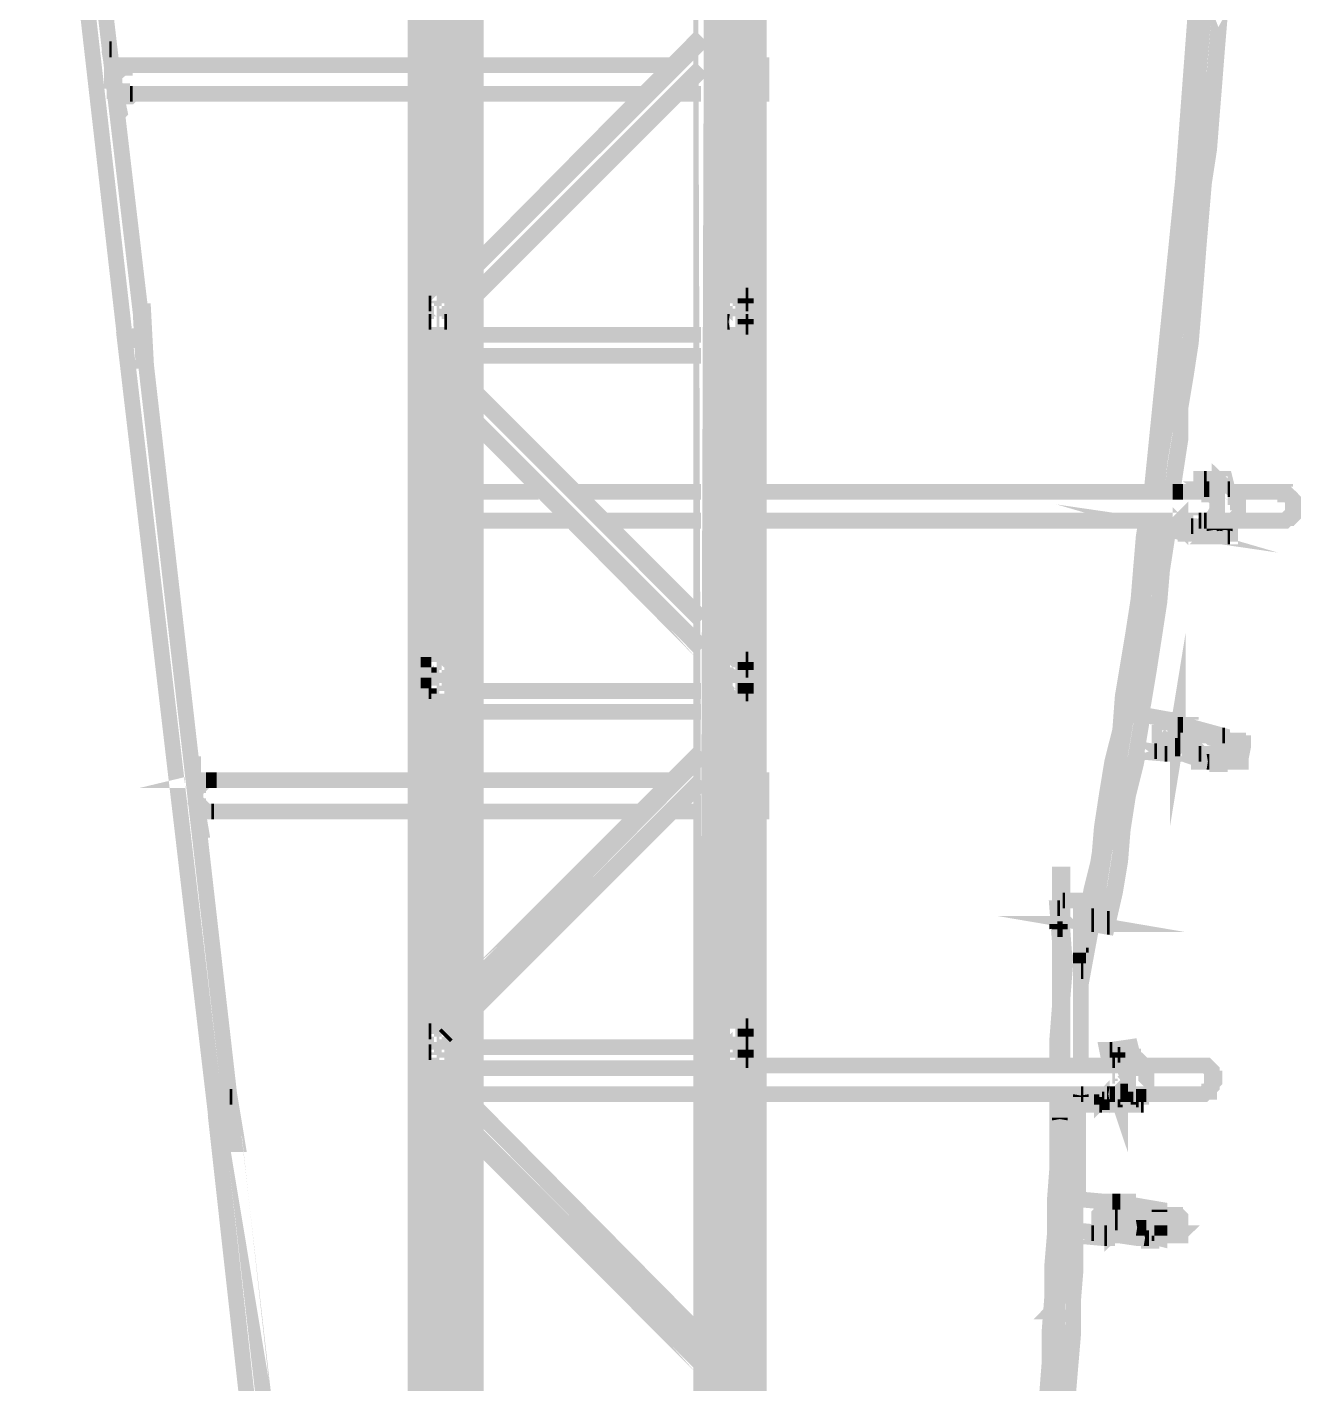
# Model space of a CAD drawing. Extents: x 0.1 to 11.6, y 0.3 to 16.2.
# Drawn here: x 3.884 to 4.695, y 10.607 to 11.471 of the extents above; entities that cross this region are included whole.
import ezdxf

# ---------------------------------------------------------------- set-up
doc = ezdxf.new("R2010")
doc.units = 0
doc.header["$MEASUREMENT"] = 0

msp = doc.modelspace()

# ---------------------------------------------------------------- linework, layer by layer
at = {"color": 0, "const_width": 0.01}
for points in [[(4.13167, 12.49), (4.13336, 12.49), (4.13336, 12.4883), (4.13336, 12.49), (4.13167, 12.49), (4.13167, 9.40831), (4.13336, 9.40831), (4.13336, 12.4883), (4.15332, 12.4717), (4.13336, 12.4883), (4.34668, 12.4883), (4.33003, 12.4717), (4.34668, 12.4883), (4.34831, 12.49), (4.34999, 12.49)], [(4.16, 12.465), (4.16, 12.4633), (4.16, 9.40831), (4.31999, 9.40831), (4.32167, 9.40831), (4.32335, 9.40831), (4.34668, 9.40831), (4.34831, 9.40831), (4.34999, 9.40831), (4.34999, 12.49), (4.34831, 12.49), (4.34668, 12.4883), (4.34668, 9.40831)], [(4.32335, 12.465), (4.32835, 12.47), (4.32335, 12.465), (4.31999, 12.465), (4.16, 12.465), (4.15831, 12.465), (4.15332, 12.47), (4.15831, 12.465), (4.15831, 9.40831), (4.13336, 9.40831)], [(4.31999, 9.40831), (4.31999, 12.4633), (4.16, 12.4633), (4.16, 9.41), (4.31999, 9.41), (4.31999, 12.4633), (4.31999, 12.465)], [(4.31999, 12.4633), (4.32167, 12.4633), (4.32167, 12.465), (4.32335, 12.465), (4.32335, 9.40831)], [(4.15001, 9.42333), (4.15001, 9.42503), (4.15001, 9.42665), (4.15001, 9.42833), (4.15001, 9.43001), (4.15001, 9.43164), (4.15001, 9.43332), (4.15001, 9.435), (4.15001, 12.445), (4.15001, 12.4467), (4.15001, 12.4483), (4.15001, 12.45), (4.15001, 12.4517), (4.15001, 12.4533), (4.15001, 12.455), (4.15001, 12.4567)], [(4.16, 12.4633), (4.16, 9.41)], [(4.16168, 12.4633), (4.16168, 9.41)], [(4.16835, 12.4633), (4.16835, 9.41)], [(4.16997, 12.4633), (4.16997, 9.41)], [(4.31999, 9.41), (4.31999, 12.4633)], [(4.31999, 9.41), (4.31999, 12.4633)], [(4.34169, 9.42333), (4.34169, 9.42503), (4.34169, 9.42665), (4.34169, 9.42833), (4.34169, 9.43001), (4.34169, 9.43164), (4.34169, 9.43332), (4.34169, 9.435), (4.34169, 12.445), (4.34169, 12.4467), (4.34169, 12.4483), (4.34169, 12.45), (4.34169, 12.4517), (4.34169, 12.4533), (4.34169, 12.455), (4.34169, 12.4567)], [(4.14165, 12.445), (4.14165, 9.435)], [(4.33165, 12.445), (4.33165, 9.435)], [(4.63667, 11.5733), (4.62831, 11.44), (4.61501, 11.3083), (4.59999, 11.175), (4.62001, 11.3733), (4.63499, 11.5733)], [(4.63336, 11.4817), (4.63167, 11.4616), (4.62999, 11.4417), (4.62999, 11.42), (4.62831, 11.3983), (4.625, 11.3783), (4.62332, 11.3567), (4.62169, 11.3366), (4.61833, 11.3167), (4.61833, 11.295), (4.61501, 11.275), (4.61333, 11.255), (4.61003, 11.2333), (4.60835, 11.2133), (4.60499, 11.1934), (4.60335, 11.175), (4.60499, 11.1934), (4.60667, 11.2133), (4.60835, 11.2333), (4.61165, 11.255), (4.61501, 11.275), (4.61664, 11.295), (4.61833, 11.3167), (4.62001, 11.3366), (4.62169, 11.3567), (4.62332, 11.3783), (4.62668, 11.3983), (4.62831, 11.42), (4.62999, 11.4417), (4.62999, 11.4616), (4.63167, 11.4817)], [(4.63167, 11.4817), (4.62999, 11.4616), (4.62999, 11.4417), (4.62831, 11.42), (4.62668, 11.3983), (4.62332, 11.3783), (4.62169, 11.3567), (4.62001, 11.3366), (4.61833, 11.3167), (4.61664, 11.295), (4.61501, 11.275), (4.61165, 11.255), (4.60835, 11.2333), (4.60667, 11.2133), (4.60499, 11.1934), (4.60335, 11.175)], [(4.64333, 11.4817), (4.64165, 11.46), (4.63997, 11.44), (4.63835, 11.42), (4.63667, 11.3983), (4.63336, 11.3783), (4.63167, 11.3567), (4.62999, 11.3366), (4.62831, 11.3167), (4.62668, 11.295), (4.625, 11.2733), (4.62169, 11.2533), (4.61833, 11.2333), (4.61833, 11.2116), (4.61501, 11.1917), (4.61333, 11.175), (4.61501, 11.1917), (4.61833, 11.2116), (4.61833, 11.2333), (4.62169, 11.2533), (4.625, 11.2733), (4.62668, 11.295), (4.62831, 11.315), (4.62999, 11.3366), (4.63167, 11.3567), (4.63336, 11.3783), (4.63667, 11.3983), (4.63835, 11.42), (4.63997, 11.44), (4.64165, 11.46), (4.64333, 11.4817)], [(4.64333, 11.4767), (4.64165, 11.4567), (4.63997, 11.435), (4.63835, 11.415), (4.63667, 11.3933), (4.63336, 11.3717), (4.63167, 11.3517), (4.62999, 11.3317), (4.62831, 11.31), (4.62668, 11.29), (4.625, 11.27), (4.62169, 11.2483), (4.61833, 11.2283), (4.61833, 11.2083), (4.61501, 11.1867), (4.61333, 11.175), (4.61501, 11.1867), (4.61833, 11.2083), (4.61833, 11.2283), (4.62169, 11.2483), (4.625, 11.27), (4.62668, 11.29), (4.62831, 11.31), (4.62999, 11.3317), (4.63167, 11.3517), (4.63336, 11.3717), (4.63667, 11.3933), (4.63835, 11.415), (4.63997, 11.435), (4.64165, 11.4567), (4.64333, 11.4767)], [(4.31332, 11.4633), (4.16997, 11.32)], [(3.93668, 11.4567), (3.93832, 11.4467), (3.93832, 11.445), (3.94, 11.445), (3.94667, 11.4467), (3.94835, 11.4467), (3.94997, 11.4467), (3.95167, 11.4467), (3.95335, 11.4467)], [(3.93668, 11.4567), (3.93832, 11.4567)], [(4.31332, 11.4616), (4.16997, 11.3184)], [(3.94835, 11.4467), (3.94667, 11.4467), (3.94667, 11.445), (3.94499, 11.445), (3.94336, 11.4434), (3.94168, 11.4434), (3.94, 11.4417), (3.94, 11.44), (3.94, 11.4383), (3.93832, 11.4383), (3.93832, 11.4367), (3.94, 11.4367), (3.94, 11.435), (3.94, 11.4333), (3.94, 11.4316), (3.94168, 11.4316), (3.94336, 11.43), (3.94499, 11.43), (3.94499, 11.4283), (3.94667, 11.4283), (3.94835, 11.4283), (4.13167, 11.4283)], [(3.94997, 11.4467), (3.94835, 11.4467), (3.94667, 11.4467), (3.94, 11.4467), (3.93832, 11.4467)], [(4.13167, 11.4467), (3.94835, 11.4467), (3.94667, 11.4467), (3.94667, 11.445), (3.94499, 11.445), (3.94336, 11.4434), (3.94168, 11.4434), (3.94, 11.4417), (3.94, 11.44), (3.94, 11.4383), (3.94, 11.4367), (3.94, 11.435), (3.94, 11.4333), (3.94, 11.4316), (3.94168, 11.4316), (3.94336, 11.43), (3.94499, 11.43), (3.94499, 11.4283), (3.94667, 11.4283), (3.94835, 11.4283)], [(4.29497, 11.4467), (4.16997, 11.4467)], [(4.31332, 11.445), (4.16997, 11.3017)], [(4.34999, 11.4283), (4.35167, 11.4283), (4.35167, 11.43), (4.35167, 11.4316), (4.35167, 11.4333), (4.35167, 11.435), (4.35167, 11.4367), (4.35167, 11.4383), (4.35167, 11.44), (4.35167, 11.4417), (4.35167, 11.4434), (4.35167, 11.445), (4.35167, 11.4467), (4.34999, 11.4467)], [(4.31332, 11.4434), (4.16997, 11.3)], [(3.94997, 11.4283), (3.94336, 11.4267), (3.94168, 11.4267), (3.94, 11.4267), (3.94, 11.425)], [(3.94168, 11.415), (3.94336, 11.4167), (3.94168, 11.425), (3.94168, 11.4267), (3.94336, 11.4267), (3.94997, 11.4267), (3.95167, 11.4283), (3.95335, 11.4283)], [(3.94997, 11.4283), (3.95167, 11.4283)], [(4.16997, 11.4283), (4.27501, 11.4283)], [(4.29497, 11.4283), (4.31332, 11.4283)], [(4.14165, 11.28), (4.13997, 11.28), (4.13835, 11.28), (4.13835, 11.2817), (4.13835, 11.2833), (4.13835, 11.2983), (4.13835, 11.3), (4.13997, 11.3), (4.14165, 11.3)], [(4.14165, 11.2967), (4.13997, 11.2983), (4.13997, 11.2967)], [(4.14165, 11.2983), (4.13997, 11.2983), (4.13997, 11.295), (4.14165, 11.295)], [(4.15001, 11.28), (4.15169, 11.28), (4.15332, 11.28), (4.15332, 11.2817), (4.15332, 11.2833), (4.15332, 11.2983), (4.15332, 11.3), (4.15169, 11.3), (4.15001, 11.3)], [(4.15001, 11.2983), (4.15169, 11.2983), (4.15169, 11.295), (4.15001, 11.295)], [(4.33165, 11.28), (4.33003, 11.28), (4.32835, 11.2817), (4.32835, 11.2833), (4.32835, 11.2983), (4.32835, 11.3), (4.33003, 11.3), (4.33165, 11.3)], [(4.33165, 11.2983), (4.33003, 11.2983), (4.33003, 11.295), (4.33165, 11.295)], [(4.34169, 11.3), (4.34332, 11.3)], [(4.34169, 11.28), (4.34332, 11.28), (4.34332, 11.2817), (4.345, 11.2817), (4.345, 11.2833), (4.345, 11.2983), (4.34332, 11.2983), (4.34332, 11.3), (4.34169, 11.3)], [(4.34169, 11.2983), (4.34169, 11.295)], [(4.34169, 11.2983), (4.34332, 11.2983)], [(4.13997, 11.295), (4.14165, 11.295)], [(4.15001, 11.295), (4.15169, 11.295), (4.15169, 11.2967), (4.15001, 11.2967)], [(4.33165, 11.2967), (4.33003, 11.2967), (4.33003, 11.295), (4.33165, 11.295)], [(4.34169, 11.295), (4.34332, 11.295)], [(4.34169, 11.295), (4.34332, 11.295)], [(4.14165, 11.285), (4.13997, 11.285), (4.13997, 11.2833), (4.13997, 11.2817), (4.14165, 11.2817)], [(4.13997, 11.2833), (4.14165, 11.2833)], [(4.13997, 11.2833), (4.14165, 11.2833)], [(4.15001, 11.2817), (4.15169, 11.2817), (4.15169, 11.2833), (4.15169, 11.285), (4.15001, 11.285)], [(4.33165, 11.285), (4.33003, 11.285), (4.33003, 11.2833), (4.33003, 11.2817), (4.33165, 11.2817)], [(4.34169, 11.2817), (4.34169, 11.2833), (4.34169, 11.285)], [(4.34169, 11.2833), (4.34332, 11.2833)], [(4.34169, 11.2833), (4.34332, 11.2833)], [(4.34169, 11.2833), (4.34332, 11.2833)], [(4.31332, 11.275), (4.16997, 11.275)], [(4.34169, 11.28), (4.34332, 11.28)], [(4.31332, 11.2617), (4.16997, 11.2617)], [(4.16997, 11.2383), (4.31332, 11.095)], [(4.16997, 11.2367), (4.31332, 11.0933)], [(4.16997, 11.22), (4.31332, 11.075)], [(4.16997, 11.22), (4.31332, 11.0767)], [(4.63499, 11.1833), (4.64665, 11.1833), (4.64833, 11.1767), (4.63499, 11.1767), (4.64165, 11.1717), (4.64165, 11.1634), (4.63835, 11.1567)], [(4.63336, 11.175), (4.63336, 11.1767), (4.63336, 11.1833), (4.63167, 11.1833), (4.63167, 11.1767), (4.63167, 11.175), (4.62999, 11.175)], [(4.63336, 11.1833), (4.63499, 11.1833)], [(4.63499, 11.175), (4.63336, 11.1767), (4.63336, 11.1833), (4.63499, 11.1833), (4.63499, 11.1767), (4.64833, 11.1767), (4.65001, 11.175), (4.65169, 11.175), (4.65332, 11.1733), (4.65332, 11.1717), (4.655, 11.1717), (4.655, 11.17), (4.655, 11.1683), (4.655, 11.1667), (4.655, 11.165), (4.655, 11.1634), (4.655, 11.1617), (4.655, 11.16), (4.655, 11.1583), (4.65332, 11.1583), (4.65169, 11.1567), (4.65001, 11.1567)], [(4.21001, 11.175), (4.16997, 11.175)], [(4.31332, 11.175), (4.23167, 11.175)], [(4.34999, 11.1567), (4.63667, 11.1567), (4.63835, 11.1583), (4.63997, 11.1583), (4.64165, 11.16), (4.64165, 11.1617), (4.64165, 11.1634), (4.64165, 11.165), (4.64165, 11.1667), (4.64165, 11.1683), (4.64165, 11.17), (4.63997, 11.1717), (4.63835, 11.1733), (4.63667, 11.1733), (4.63667, 11.175), (4.63499, 11.175), (4.34999, 11.175)], [(4.62001, 11.175), (4.61333, 11.175)], [(4.63336, 11.1767), (4.63499, 11.1767)], [(4.63499, 11.1767), (4.63667, 11.1767)], [(4.64833, 11.1767), (4.65001, 11.1767)], [(4.65169, 11.1567), (4.68332, 11.1567), (4.685, 11.1567), (4.68668, 11.1583), (4.68832, 11.1583), (4.69, 11.16), (4.69, 11.1617), (4.69, 11.1634), (4.69, 11.165), (4.69, 11.1667), (4.69, 11.1683), (4.69, 11.17), (4.68832, 11.1717), (4.68668, 11.1733), (4.685, 11.1733), (4.685, 11.175), (4.68332, 11.175), (4.65169, 11.175)], [(4.62169, 11.1483), (4.61003, 11.1517), (4.62169, 11.15), (4.62332, 11.1483), (4.625, 11.1483), (4.62668, 11.15), (4.62831, 11.15), (4.62999, 11.15), (4.62999, 11.1517), (4.63167, 11.1533), (4.63336, 11.1533), (4.63336, 11.155), (4.63336, 11.1533), (4.63167, 11.1533), (4.63167, 11.1517), (4.62999, 11.1517), (4.62999, 11.15), (4.62831, 11.15), (4.62668, 11.15), (4.625, 11.1483), (4.62332, 11.1483), (4.62169, 11.1483), (4.62169, 11.15)], [(4.61833, 11.1567), (4.61833, 11.155), (4.61833, 11.1567), (4.61664, 11.155)], [(4.16997, 11.1567), (4.22999, 11.1567)], [(4.25, 11.1567), (4.31332, 11.1567)], [(4.59668, 11.1567), (4.595, 11.1467), (4.59332, 11.1267), (4.59169, 11.1067), (4.58832, 11.085), (4.58501, 11.065), (4.58165, 11.045), (4.58003, 11.0233), (4.57497, 11.0033), (4.57167, 10.9833), (4.56836, 10.9616), (4.56668, 10.9417), (4.56168, 10.9217), (4.55832, 10.9017), (4.56, 10.9), (4.55832, 10.9), (4.55832, 10.9017)], [(4.59831, 11.1567), (4.59668, 11.1467), (4.59332, 11.1267), (4.59169, 11.1067), (4.58832, 11.085), (4.58501, 11.065), (4.58165, 11.045), (4.58003, 11.0233), (4.57667, 11.0033), (4.57335, 10.985), (4.56999, 10.9633), (4.56668, 10.9434), (4.56332, 10.9217), (4.56, 10.9017), (4.55501, 10.8817), (4.55832, 10.8817)], [(4.56168, 10.9017), (4.55832, 10.8817), (4.55832, 10.88), (4.56168, 10.8983), (4.56168, 10.9), (4.56168, 10.905), (4.56668, 10.925), (4.56836, 10.9467), (4.57167, 10.9667), (4.57497, 10.9867), (4.58003, 11.0084), (4.58165, 11.0283), (4.58501, 11.0483), (4.58832, 11.07), (4.59169, 11.09), (4.59332, 11.11), (4.59668, 11.1317), (4.59999, 11.1517), (4.59999, 11.1567), (4.59999, 11.1517), (4.59668, 11.1317), (4.59332, 11.11), (4.59169, 11.09), (4.58832, 11.07), (4.58501, 11.0483), (4.58165, 11.0283), (4.58003, 11.0084), (4.57497, 10.9867), (4.57167, 10.9667), (4.56836, 10.9467), (4.56668, 10.925), (4.56168, 10.905), (4.56332, 10.905), (4.56668, 10.925), (4.56999, 10.9467), (4.57335, 10.9667), (4.57667, 10.9867), (4.58003, 11.0084), (4.58333, 11.0283), (4.58664, 11.0483), (4.59, 11.07), (4.59332, 11.09), (4.595, 11.11), (4.59831, 11.1317), (4.59999, 11.1517), (4.60167, 11.1567)], [(4.62668, 11.1533), (4.625, 11.1533), (4.62332, 11.1533), (4.625, 11.1533), (4.62332, 11.1533), (4.62332, 11.1517), (4.625, 11.1517)], [(4.625, 11.1533), (4.62668, 11.1533)], [(4.625, 11.1533), (4.62668, 11.1533)], [(4.63499, 11.1467), (4.64833, 11.1467), (4.63667, 11.1467), (4.63835, 11.1483), (4.63667, 11.155), (4.65001, 11.155), (4.65001, 11.1567), (4.63835, 11.1567), (4.63667, 11.155), (4.63499, 11.155)], [(4.65001, 11.1483), (4.65001, 11.1467), (4.63667, 11.1467), (4.63499, 11.155), (4.63499, 11.1567), (4.63336, 11.1567), (4.63667, 11.1567), (4.63667, 11.155), (4.63667, 11.1467), (4.63499, 11.1467), (4.63499, 11.1533), (4.63499, 11.155), (4.63336, 11.155), (4.63167, 11.155), (4.63167, 11.1567), (4.62999, 11.1567)], [(4.62999, 11.1567), (4.62999, 11.155), (4.63167, 11.155), (4.63167, 11.1567)], [(4.62999, 11.1567), (4.63167, 11.1567)], [(4.62999, 11.1567), (4.63167, 11.1567)], [(4.63336, 11.1567), (4.63499, 11.1567)], [(4.63835, 11.1483), (4.65001, 11.1483), (4.65001, 11.155)], [(4.64833, 11.1467), (4.65001, 11.1467)], [(4.64833, 11.1467), (4.65001, 11.1467)], [(4.59332, 11.0333), (4.61165, 11.03), (4.61333, 11.03), (4.61501, 11.03), (4.61501, 11.0283), (4.61664, 11.0283), (4.61664, 11.0267), (4.61664, 11.025), (4.61664, 11.0233), (4.61501, 11.0133), (4.61664, 11.0233), (4.61664, 11.0217), (4.61501, 11.0117), (4.61664, 11.0217)], [(4.14165, 11.0684), (4.13997, 11.0684), (4.13835, 11.0667), (4.13835, 11.065), (4.13835, 11.0483), (4.13835, 11.0467), (4.13997, 11.0467), (4.14165, 11.0467)], [(4.14165, 11.0667), (4.13997, 11.0667), (4.13997, 11.065), (4.13997, 11.0617), (4.14165, 11.0617), (4.13997, 11.0617)], [(4.14165, 11.065), (4.13997, 11.065), (4.13997, 11.0633)], [(4.15001, 11.0467), (4.15169, 11.0467), (4.15332, 11.0467), (4.15332, 11.0483), (4.15332, 11.065), (4.15332, 11.0667), (4.15169, 11.0684), (4.15001, 11.0684)], [(4.15001, 11.0667), (4.15169, 11.0667), (4.15169, 11.065), (4.15169, 11.0617), (4.15001, 11.0617), (4.15169, 11.0617), (4.15169, 11.0633), (4.15169, 11.065), (4.15001, 11.065)], [(4.33165, 11.0684), (4.33003, 11.0684), (4.33003, 11.0667), (4.32835, 11.0667), (4.32835, 11.065), (4.32835, 11.0483), (4.32835, 11.0467), (4.33003, 11.0467), (4.33165, 11.0467)], [(4.33165, 11.0667), (4.33003, 11.0667), (4.33003, 11.065), (4.33003, 11.0617), (4.33165, 11.0617), (4.33003, 11.0617), (4.33003, 11.0633), (4.33165, 11.065)], [(4.34169, 11.0467), (4.34332, 11.0467), (4.345, 11.0483), (4.345, 11.065), (4.34332, 11.0667), (4.34332, 11.0684), (4.34169, 11.0684)], [(4.34169, 11.0684), (4.34332, 11.0684)], [(4.34169, 11.0667), (4.34169, 11.065), (4.34169, 11.0617)], [(4.34169, 11.0617), (4.34332, 11.0617)], [(4.34169, 11.0617), (4.34332, 11.0617)], [(4.34169, 11.0617), (4.34332, 11.0617)], [(4.14165, 11.0533), (4.13997, 11.0533), (4.13997, 11.0517), (4.13997, 11.0483), (4.13997, 11.0467), (4.14165, 11.0467)], [(4.14165, 11.0517), (4.13997, 11.0517), (4.13997, 11.05)], [(4.13997, 11.0483), (4.14165, 11.0483)], [(4.15001, 11.0467), (4.15169, 11.0467), (4.15169, 11.0483), (4.15169, 11.0517), (4.15169, 11.0533), (4.15001, 11.0533)], [(4.15001, 11.0483), (4.15169, 11.0483), (4.15169, 11.05), (4.15169, 11.0517), (4.15001, 11.0517)], [(4.31332, 11.0483), (4.16997, 11.0483)], [(4.33165, 11.0533), (4.33003, 11.0517), (4.33003, 11.0483), (4.33165, 11.0467)], [(4.33165, 11.0517), (4.33003, 11.05), (4.33003, 11.0483), (4.33165, 11.0483)], [(4.34169, 11.0467), (4.34169, 11.0483), (4.34169, 11.0517), (4.34169, 11.0533)], [(4.34169, 11.05), (4.34169, 11.0517)], [(4.34169, 11.0483), (4.34332, 11.0483)], [(4.34169, 11.0483), (4.34332, 11.0483)], [(4.34169, 11.0467), (4.34332, 11.0467)], [(4.31332, 11.035), (4.16997, 11.035)], [(4.60499, 11.0217), (4.60499, 11.02), (4.60667, 11.0183), (4.60835, 11.0183), (4.61003, 11.0183), (4.61165, 11.02), (4.61165, 11.0217)], [(4.62001, 11.0267), (4.61664, 11.0267)], [(4.61664, 11.025), (4.61833, 11.025)], [(4.64501, 11.02), (4.64333, 11.0183), (4.62668, 11.0233), (4.625, 11.0233), (4.62332, 11.0233), (4.62169, 11.0233), (4.62001, 11.025), (4.61664, 11.025), (4.61664, 11.0233), (4.61833, 11.0217), (4.62001, 11.0217), (4.62169, 11.0217), (4.62999, 11.02)], [(4.61664, 11.0233), (4.61833, 11.0233)], [(4.61664, 11.0217), (4.61833, 11.0217)], [(4.64501, 11.005), (4.64665, 11.005), (4.64665, 11.0033), (4.64833, 11.0033), (4.65001, 11.0033), (4.65169, 11.0033), (4.65332, 11.0033), (4.655, 11.0033), (4.65668, 11.0033), (4.65668, 11.005), (4.65831, 11.0133), (4.65831, 11.015), (4.65668, 11.015), (4.655, 11.015), (4.655, 11.0167), (4.65332, 11.0167), (4.65169, 11.0167), (4.65001, 11.0167), (4.64833, 11.0167), (4.64665, 11.0183), (4.64501, 11.0183), (4.64333, 11.0183), (4.64165, 11.0183), (4.63997, 11.02), (4.63835, 11.02), (4.63667, 11.02), (4.63499, 11.02), (4.63336, 11.02), (4.63167, 11.02), (4.62999, 11.02), (4.62831, 11.0217), (4.62668, 11.0217), (4.625, 11.0217), (4.62332, 11.0217), (4.62169, 11.0217), (4.62001, 11.0217), (4.61833, 11.0217), (4.61833, 11.02), (4.61664, 11.0117)], [(4.61664, 11.0217), (4.61833, 11.0217)], [(4.61664, 11.0217), (4.61833, 11.0217)], [(4.65831, 11.0133), (4.63835, 11.0183), (4.63667, 11.02), (4.63499, 11.02), (4.63336, 11.02), (4.63167, 11.02), (4.62999, 11.02), (4.62831, 11.02), (4.62668, 11.02), (4.625, 11.02), (4.625, 11.0217), (4.62332, 11.0217), (4.62169, 11.0217), (4.62001, 11.0217), (4.61833, 11.0217), (4.61833, 11.02)], [(4.62001, 11.025), (4.62001, 11.0267), (4.62169, 11.0267), (4.62332, 11.0267), (4.625, 11.0267), (4.625, 11.025), (4.62668, 11.025)], [(4.64501, 11.0183), (4.64501, 11.02), (4.62668, 11.025), (4.62668, 11.0233)], [(4.61501, 11.0133), (4.61664, 11.0133)], [(4.64501, 11.02), (4.64665, 11.02)], [(4.31332, 11.0084), (4.16997, 10.865)], [(4.31332, 11.0067), (4.16997, 10.8617)], [(4.56168, 10.9), (4.57167, 10.8983), (4.57667, 10.92), (4.58003, 10.94), (4.58165, 10.96), (4.58501, 10.9817), (4.59, 11.0017), (4.59169, 11.01), (4.59, 11.0017), (4.58501, 10.9817), (4.58165, 10.96), (4.58003, 10.94), (4.57667, 10.92), (4.57167, 10.8983), (4.56168, 10.9), (4.56332, 10.9), (4.56332, 10.905)], [(4.60167, 11.01), (4.61664, 11.0084), (4.61833, 11.0084), (4.62001, 11.0084), (4.62999, 11.005), (4.62999, 11.0033), (4.63167, 11.0033), (4.63336, 11.0033), (4.63499, 11.0033), (4.63667, 11.0033), (4.63835, 11.0033), (4.63997, 11.0033), (4.64165, 11.0033), (4.64165, 11.0017), (4.64333, 11.0017), (4.64333, 11.0033), (4.64333, 11.005), (4.64333, 11.0084)], [(4.60167, 11.01), (4.60335, 11.01)], [(4.60835, 11.0084), (4.61003, 11.0084)], [(4.60835, 11.0084), (4.61003, 11.0084)], [(4.62332, 11.01), (4.64333, 11.005), (4.64333, 11.0033), (4.62332, 11.0084), (4.62169, 11.0084), (4.62001, 11.0084), (4.61833, 11.0084), (4.61833, 11.01), (4.61333, 11.01)], [(4.61833, 11.0117), (4.61501, 11.0117)], [(4.61833, 11.01), (4.61833, 11.0117), (4.62001, 11.0117), (4.62169, 11.0117), (4.62169, 11.01), (4.62332, 11.01), (4.62332, 11.0084)], [(4.625, 11.01), (4.62668, 11.01), (4.62831, 11.01), (4.62999, 11.01), (4.63167, 11.0084), (4.63336, 11.0084), (4.63499, 11.0084), (4.63667, 11.0084), (4.63835, 11.0084), (4.63997, 11.0084), (4.64165, 11.0084), (4.64333, 11.0084), (4.64501, 11.0084), (4.64665, 11.0084), (4.64833, 11.0084), (4.64833, 11.0067), (4.65001, 11.0067), (4.65169, 11.0067), (4.65332, 11.0067), (4.655, 11.0067), (4.655, 11.005), (4.65668, 11.005)], [(4.62831, 11.01), (4.62831, 11.0084), (4.62999, 11.0084), (4.63167, 11.0084), (4.63336, 11.0084), (4.63499, 11.0084), (4.63667, 11.0084), (4.63835, 11.0084), (4.63997, 11.0084), (4.64165, 11.0084), (4.64333, 11.0084), (4.64501, 11.0084), (4.64665, 11.0067), (4.64833, 11.0067), (4.65001, 11.0067), (4.65169, 11.0067), (4.65169, 11.005), (4.65332, 11.005), (4.655, 11.005), (4.655, 11.0033), (4.65332, 11.0033), (4.65169, 11.0033), (4.65001, 11.0033), (4.64833, 11.0033), (4.64833, 11.005), (4.64665, 11.005), (4.64501, 11.005), (4.64333, 11.005), (4.64165, 11.0067), (4.63997, 11.0067)], [(4.655, 11.0033), (4.65668, 11.0033), (4.65668, 11.005), (4.655, 11.005), (4.65332, 11.0067), (4.65169, 11.0067), (4.65001, 11.0067), (4.64833, 11.0067), (4.64665, 11.0067), (4.64501, 11.0084), (4.64333, 11.0084), (4.64165, 11.0084), (4.63997, 11.0084), (4.63835, 11.0084), (4.63667, 11.0084), (4.63499, 11.0084), (4.63336, 11.0084), (4.63167, 11.0084), (4.62999, 11.0084), (4.62831, 11.0084), (4.62999, 11.0084), (4.63167, 11.0084), (4.63336, 11.0084), (4.63499, 11.0084), (4.63667, 11.0084), (4.63835, 11.0084), (4.63997, 11.0084), (4.64165, 11.0084), (4.64333, 11.0084), (4.64501, 11.0084), (4.64665, 11.0067), (4.64833, 11.0067), (4.65001, 11.0067), (4.65169, 11.0067), (4.65169, 11.005), (4.65332, 11.005), (4.655, 11.005), (4.655, 11.0033), (4.65332, 11.0033), (4.65169, 11.0033), (4.65001, 11.0033), (4.64833, 11.0033), (4.64833, 11.005), (4.64665, 11.005), (4.64501, 11.005), (4.64333, 11.005), (4.64501, 11.005), (4.64665, 11.005), (4.64833, 11.005), (4.65001, 11.005), (4.65169, 11.005), (4.65332, 11.005), (4.65169, 11.005), (4.65169, 11.0067), (4.65001, 11.0067), (4.64833, 11.0067), (4.64665, 11.0067), (4.64501, 11.0067), (4.64333, 11.0084), (4.64165, 11.0084), (4.63997, 11.0084), (4.63835, 11.0084), (4.63667, 11.0084), (4.63499, 11.0084), (4.63336, 11.0084), (4.63167, 11.0084), (4.62999, 11.0084)], [(4.62999, 11.0084), (4.63167, 11.0084)], [(3.99001, 10.9916), (3.99164, 10.99), (3.99832, 10.9916), (3.99164, 10.9916), (3.99001, 10.9916), (3.99001, 10.9933), (3.99001, 11.0017), (3.98833, 11.0017)], [(4.13167, 10.9916), (4, 10.9916), (3.99832, 10.9916), (3.99669, 10.99), (3.99501, 10.9883), (3.99333, 10.9883), (3.99333, 10.9867), (3.99164, 10.985), (3.99164, 10.9833), (3.99164, 10.9817), (3.99164, 10.9833), (3.99164, 10.985), (3.99333, 10.9867), (3.99333, 10.9883), (3.99501, 10.9883), (3.99669, 10.99), (3.99832, 10.9916), (4, 10.9916)], [(4.00499, 10.9916), (4.00331, 10.9916), (4.00168, 10.9916), (4, 10.9916), (3.99832, 10.9916), (4, 10.9916), (4.00168, 10.9916)], [(4.29497, 10.9916), (4.16997, 10.9916)], [(4.31332, 10.9916), (4.16997, 10.8483)], [(4.31332, 10.99), (4.16997, 10.8467)], [(4.34999, 10.9717), (4.35167, 10.9717), (4.35167, 10.9733), (4.35167, 10.975), (4.35167, 10.9767), (4.35167, 10.9783), (4.35167, 10.98), (4.35167, 10.9817), (4.35167, 10.9833), (4.35167, 10.985), (4.35167, 10.9867), (4.35167, 10.9883), (4.35167, 10.99), (4.35167, 10.9916), (4.34999, 10.9916)], [(4, 10.9717), (3.99832, 10.9717), (3.99669, 10.9717), (3.99669, 10.9733), (3.99501, 10.975), (3.99333, 10.975), (3.99333, 10.9767), (3.99164, 10.9783), (3.99164, 10.98), (3.99164, 10.9817), (3.99164, 10.98), (3.99164, 10.9783), (3.99333, 10.9767), (3.99333, 10.975), (3.99501, 10.975), (3.99669, 10.9733), (3.99669, 10.9717), (3.99832, 10.9717), (4, 10.9717), (4.13167, 10.9717)], [(3.99333, 10.96), (3.99501, 10.96), (3.99333, 10.97), (3.99333, 10.9717), (3.99501, 10.9717), (4.00168, 10.9717), (4.00331, 10.9717), (4.00499, 10.9717)], [(4.00168, 10.9717), (3.99501, 10.9717), (3.99333, 10.9717), (3.99333, 10.97)], [(4.00168, 10.9717), (4.00331, 10.9717)], [(4.16997, 10.9717), (4.27501, 10.9717)], [(4.29497, 10.9717), (4.31332, 10.9717)], [(4.54167, 10.81), (4.54167, 10.8267), (4.54167, 10.8483), (4.54167, 10.8683), (4.54167, 10.8883), (4.54167, 10.91), (4.54167, 10.9316), (4.54335, 10.9316), (4.54335, 10.91), (4.54335, 10.8883), (4.54335, 10.8717)], [(4.54167, 10.91), (4.54167, 10.9283), (4.54167, 10.9316)], [(4.53999, 10.81), (4.53999, 10.8267), (4.54167, 10.8483), (4.54167, 10.8683), (4.54167, 10.8883), (4.53999, 10.91), (4.54167, 10.91), (4.54167, 10.8883), (4.54167, 10.8717)], [(4.53999, 10.91), (4.54167, 10.91)], [(4.54167, 10.87), (4.54167, 10.8883), (4.53999, 10.91)], [(4.54335, 10.81), (4.54335, 10.8317), (4.54335, 10.8533), (4.54497, 10.8733), (4.54335, 10.895), (4.54335, 10.915), (4.54335, 10.895), (4.54335, 10.8733), (4.54335, 10.8533), (4.54335, 10.8317), (4.54335, 10.81), (4.54335, 10.8317), (4.54335, 10.8533), (4.54335, 10.8733), (4.54335, 10.895), (4.54335, 10.915), (4.54335, 10.91)], [(4.54335, 10.915), (4.54497, 10.915)], [(4.54335, 10.875), (4.54335, 10.895), (4.54335, 10.915), (4.55501, 10.915), (4.55501, 10.895), (4.55501, 10.8733), (4.55501, 10.8533), (4.55501, 10.8317), (4.55501, 10.81), (4.55333, 10.81), (4.55501, 10.81), (4.55501, 10.8317), (4.55501, 10.8517), (4.55501, 10.8733), (4.55501, 10.875)], [(4.54335, 10.915), (4.54497, 10.915)], [(4.56168, 10.905), (4.56332, 10.905)], [(4.57167, 10.9033), (4.57335, 10.9033)], [(4.53999, 10.8967), (4.54167, 10.8967)], [(4.54167, 10.8967), (4.54167, 10.8983), (4.54167, 10.9)], [(4.54167, 10.8967), (4.54335, 10.8967)], [(4.56168, 10.9), (4.56332, 10.9)], [(4.57167, 10.8983), (4.57335, 10.8983)], [(4.55501, 10.8817), (4.55501, 10.88), (4.55832, 10.88)], [(4.55501, 10.875), (4.55664, 10.875)], [(4.55501, 10.8717), (4.55501, 10.8683), (4.55501, 10.8467), (4.55501, 10.825), (4.55501, 10.81), (4.55501, 10.825), (4.55501, 10.8467), (4.55501, 10.8666), (4.55501, 10.87)], [(4.55501, 10.87), (4.55664, 10.87)], [(4.14165, 10.8133), (4.13997, 10.8133), (4.13835, 10.8133), (4.13835, 10.815), (4.13835, 10.8317), (4.13835, 10.8333), (4.13835, 10.835), (4.13997, 10.835), (4.14165, 10.835)], [(4.14165, 10.8333), (4.13997, 10.8333), (4.13997, 10.8317), (4.13997, 10.83), (4.13997, 10.8283), (4.14165, 10.8283), (4.13997, 10.8283), (4.13997, 10.83), (4.14165, 10.83)], [(4.15001, 10.835), (4.15169, 10.835), (4.15332, 10.835), (4.15332, 10.8333), (4.15332, 10.8317), (4.15332, 10.815), (4.15332, 10.8133), (4.15169, 10.8133), (4.15001, 10.8133)], [(4.15001, 10.8333), (4.15169, 10.8333), (4.15169, 10.8317), (4.15169, 10.83), (4.15169, 10.8283), (4.15001, 10.8283), (4.15169, 10.8283), (4.15169, 10.83), (4.15169, 10.8317), (4.15001, 10.8317)], [(4.33165, 10.8333), (4.33003, 10.8333), (4.33003, 10.8317), (4.33003, 10.83), (4.33003, 10.8283), (4.33165, 10.8283), (4.33003, 10.83), (4.33003, 10.8317), (4.33165, 10.8317)], [(4.33165, 10.835), (4.33003, 10.835), (4.32835, 10.8333), (4.32835, 10.8317), (4.32835, 10.815), (4.32835, 10.8133), (4.33003, 10.8133), (4.33165, 10.8133)], [(4.34169, 10.8133), (4.34332, 10.8133), (4.34332, 10.815), (4.345, 10.815), (4.345, 10.8317), (4.345, 10.8333), (4.34332, 10.8333), (4.34332, 10.835), (4.34169, 10.835)], [(4.34169, 10.835), (4.34332, 10.835)], [(4.34169, 10.8333), (4.34169, 10.8317), (4.34169, 10.83), (4.34169, 10.8283), (4.34169, 10.83)], [(4.13997, 10.8317), (4.14165, 10.8317)], [(4.14165, 10.8317), (4.13997, 10.8317)], [(4.15169, 10.83), (4.15001, 10.8283)], [(4.34169, 10.8317), (4.34332, 10.8317)], [(4.34169, 10.8283), (4.34332, 10.8283)], [(4.14165, 10.82), (4.13997, 10.82), (4.13997, 10.8184), (4.13997, 10.8167), (4.13997, 10.815), (4.14165, 10.815), (4.13997, 10.815), (4.13997, 10.8167)], [(4.13997, 10.8184), (4.14165, 10.8184)], [(4.14165, 10.8184), (4.13997, 10.8184)], [(4.15001, 10.82), (4.15169, 10.82), (4.15169, 10.8184), (4.15169, 10.8167), (4.15169, 10.815), (4.15001, 10.815), (4.15169, 10.815), (4.15169, 10.8167), (4.15169, 10.8184), (4.15001, 10.8184)], [(4.31332, 10.8217), (4.16997, 10.8217)], [(4.33165, 10.82), (4.33003, 10.82), (4.33003, 10.8184), (4.33003, 10.8167), (4.33003, 10.815), (4.33165, 10.815), (4.33003, 10.815), (4.33003, 10.8167), (4.33003, 10.8184), (4.33165, 10.8184)], [(4.34169, 10.82), (4.34169, 10.8184), (4.34169, 10.8167), (4.34169, 10.815), (4.34169, 10.8167)], [(4.34169, 10.8184), (4.34332, 10.8184)], [(4.34169, 10.815), (4.34332, 10.815)], [(4.59, 10.8133), (4.58832, 10.8133), (4.58832, 10.815), (4.57667, 10.8133), (4.57497, 10.82), (4.57335, 10.82), (4.57497, 10.8133), (4.57497, 10.8117), (4.57497, 10.81), (4.57335, 10.81), (4.58003, 10.81), (4.34999, 10.81)], [(4.58333, 10.805), (4.58333, 10.8066), (4.58165, 10.8066), (4.58165, 10.8083), (4.58003, 10.81), (4.57835, 10.81), (4.57667, 10.81), (4.57667, 10.8117), (4.57497, 10.8117), (4.57497, 10.8133), (4.57335, 10.82), (4.57167, 10.82), (4.57335, 10.8117), (4.57335, 10.81), (4.57167, 10.81)], [(4.57335, 10.82), (4.57497, 10.82)], [(4.58832, 10.815), (4.58664, 10.8217), (4.57497, 10.82)], [(4.57835, 10.8184), (4.57835, 10.8167), (4.57835, 10.815)], [(4.57835, 10.8167), (4.58003, 10.8167)], [(4.31332, 10.8083), (4.16997, 10.8083)], [(4.34169, 10.8133), (4.34332, 10.8133)], [(4.34999, 10.7917), (4.57835, 10.7917), (4.58003, 10.7917), (4.58003, 10.79), (4.58003, 10.785), (4.57835, 10.79), (4.57835, 10.7917), (4.57667, 10.7917), (4.57497, 10.7917), (4.57497, 10.79), (4.57335, 10.79), (4.57335, 10.7917), (4.57167, 10.7917)], [(4.57497, 10.8133), (4.57667, 10.8133)], [(4.58165, 10.785), (4.58003, 10.7917), (4.58003, 10.7933), (4.58165, 10.7933), (4.58165, 10.795), (4.58333, 10.795), (4.58333, 10.7967), (4.58333, 10.7983), (4.58501, 10.7983), (4.58501, 10.8), (4.58501, 10.8017), (4.58501, 10.8033), (4.58333, 10.805), (4.58333, 10.8066), (4.58333, 10.8083), (4.58165, 10.81), (4.58003, 10.81), (4.58003, 10.8117), (4.57835, 10.8117), (4.57667, 10.8117), (4.57667, 10.8133)], [(4.595, 10.7967), (4.59668, 10.7983), (4.59668, 10.8), (4.59668, 10.8017), (4.59668, 10.8033), (4.59668, 10.805), (4.59668, 10.8066), (4.59668, 10.8083), (4.595, 10.8083), (4.595, 10.81), (4.59332, 10.81), (4.59332, 10.8117), (4.59169, 10.8133), (4.59, 10.8133), (4.57667, 10.8117)], [(4.59332, 10.7933), (4.59332, 10.7917), (4.63167, 10.7917), (4.63336, 10.7917), (4.63499, 10.7933), (4.63667, 10.7933), (4.63667, 10.795), (4.63835, 10.7967), (4.63835, 10.7983), (4.63997, 10.8), (4.63997, 10.8017), (4.63835, 10.8017), (4.63835, 10.8033), (4.63835, 10.805), (4.63835, 10.8066), (4.63667, 10.8083), (4.63499, 10.81), (4.63336, 10.81), (4.63167, 10.81), (4.595, 10.81)], [(4.55501, 10.79), (4.55501, 10.7884), (4.55664, 10.7884), (4.55664, 10.7867), (4.55832, 10.7867), (4.55832, 10.785), (4.56, 10.785), (4.56168, 10.785), (4.56332, 10.785), (4.565, 10.785), (4.56668, 10.785), (4.56836, 10.785), (4.56999, 10.785), (4.57167, 10.785), (4.57335, 10.785), (4.57497, 10.7867), (4.57497, 10.7884), (4.57667, 10.7884), (4.57667, 10.79), (4.57835, 10.79), (4.57835, 10.7917), (4.57667, 10.79), (4.57667, 10.7884), (4.57497, 10.7884), (4.57497, 10.7867), (4.57335, 10.7867), (4.57167, 10.785), (4.56999, 10.785), (4.56836, 10.785), (4.56668, 10.785), (4.565, 10.785), (4.56332, 10.785), (4.56168, 10.785), (4.56, 10.785), (4.55832, 10.7867), (4.55664, 10.7867), (4.55664, 10.7884), (4.55501, 10.7884), (4.55501, 10.79), (4.55501, 10.7917), (4.55832, 10.7917)], [(4.01335, 10.79), (4.01497, 10.79)], [(4.16997, 10.7917), (4.31332, 10.7917)], [(4.53999, 10.7917), (4.53999, 10.785), (4.53999, 10.765), (4.53999, 10.745), (4.53836, 10.7233), (4.53836, 10.7017), (4.53668, 10.6816), (4.53668, 10.6617), (4.535, 10.64), (4.535, 10.62), (4.53331, 10.5983)], [(4.535, 10.5983), (4.53668, 10.62), (4.53668, 10.64), (4.53836, 10.6617), (4.53836, 10.6816), (4.53999, 10.7033), (4.53999, 10.7233), (4.53999, 10.745), (4.54167, 10.765), (4.54167, 10.785), (4.54167, 10.7917)], [(4.53668, 10.5833), (4.53668, 10.6033), (4.53836, 10.625), (4.53999, 10.6467), (4.53999, 10.6667), (4.54167, 10.6867), (4.54167, 10.7083), (4.54167, 10.7283), (4.54335, 10.7483), (4.54335, 10.77), (4.54335, 10.79), (4.54335, 10.7917), (4.54335, 10.79), (4.54335, 10.77), (4.54335, 10.7483), (4.54167, 10.7283), (4.54167, 10.7083), (4.54167, 10.6867), (4.53999, 10.6667), (4.53999, 10.6467), (4.53836, 10.625), (4.53668, 10.6033), (4.53668, 10.5833)], [(4.53668, 10.5833), (4.53836, 10.6033), (4.53999, 10.6233), (4.53999, 10.6467), (4.54167, 10.6667), (4.54167, 10.6867), (4.54335, 10.7083), (4.54335, 10.7283), (4.54335, 10.7483), (4.54335, 10.77), (4.54335, 10.79), (4.54335, 10.7917)], [(4.55501, 10.7917), (4.55664, 10.7917)], [(4.56168, 10.79), (4.56168, 10.7884), (4.56168, 10.79), (4.56, 10.79), (4.56, 10.7884)], [(4.57335, 10.7917), (4.57497, 10.7917)], [(4.57497, 10.7917), (4.57667, 10.7917)], [(4.58501, 10.7933), (4.58003, 10.7933)], [(4.58003, 10.785), (4.59332, 10.785), (4.58003, 10.785), (4.58165, 10.785), (4.59332, 10.785), (4.58003, 10.785), (4.58003, 10.79), (4.58003, 10.7917)], [(4.59332, 10.785), (4.59332, 10.7917), (4.58003, 10.7917)], [(4.58003, 10.79), (4.58165, 10.79)], [(4.59, 10.79), (4.59169, 10.79), (4.59169, 10.7884), (4.59169, 10.7867)], [(4.16997, 10.7833), (4.31332, 10.6383)], [(4.16997, 10.7817), (4.31332, 10.6367)], [(4.56836, 10.7867), (4.56836, 10.7884), (4.56836, 10.7867), (4.56668, 10.7867)], [(4.56668, 10.785), (4.56836, 10.785)], [(4.56836, 10.7867), (4.56836, 10.7884), (4.56836, 10.7867), (4.56836, 10.785)], [(4.56836, 10.7884), (4.56999, 10.7884)], [(4.56836, 10.7884), (4.56999, 10.7884)], [(4.58333, 10.7884), (4.58333, 10.7867), (4.58333, 10.7884), (4.58165, 10.7884)], [(4.59, 10.7884), (4.59169, 10.7884)], [(4.59332, 10.785), (4.595, 10.785)], [(4.59332, 10.785), (4.595, 10.785)], [(4.59332, 10.785), (4.595, 10.785)], [(4.16997, 10.7667), (4.31332, 10.6233)], [(4.16997, 10.7633), (4.31332, 10.62)], [(4.55165, 10.725), (4.56999, 10.7233), (4.57167, 10.7233), (4.57335, 10.7233), (4.57497, 10.7233), (4.57667, 10.7217), (4.57667, 10.72), (4.57667, 10.71), (4.57667, 10.7083), (4.57497, 10.7067), (4.57497, 10.705), (4.57335, 10.705), (4.57167, 10.7033), (4.56999, 10.7033), (4.55165, 10.705), (4.56999, 10.7033), (4.57167, 10.7033), (4.57335, 10.705), (4.57497, 10.705), (4.57497, 10.7067), (4.57667, 10.7083), (4.57667, 10.71), (4.57667, 10.72), (4.58003, 10.72), (4.58165, 10.72), (4.58333, 10.72), (4.58501, 10.72), (4.60167, 10.7167)], [(4.58003, 10.7233), (4.57497, 10.7233)], [(4.57667, 10.72), (4.57835, 10.72)], [(4.57667, 10.72), (4.57835, 10.72)], [(4.57667, 10.72), (4.57835, 10.72)], [(4.58003, 10.72), (4.58003, 10.7233), (4.58165, 10.7233), (4.58333, 10.7233), (4.58501, 10.7233), (4.58501, 10.7217), (4.58501, 10.72)], [(4.60499, 10.715), (4.60499, 10.7167), (4.60499, 10.7183), (4.58501, 10.7217)], [(4.56668, 10.715), (4.56668, 10.7133), (4.56668, 10.7116), (4.56836, 10.7116), (4.56999, 10.7116), (4.56999, 10.7133), (4.57167, 10.7133), (4.57167, 10.715)], [(4.58664, 10.7167), (4.58165, 10.7167), (4.58003, 10.7183), (4.57835, 10.7183), (4.57667, 10.7183)], [(4.57667, 10.7167), (4.57835, 10.7167)], [(4.61003, 10.7017), (4.61165, 10.7017), (4.61333, 10.7017), (4.61501, 10.7017), (4.61664, 10.7017), (4.61833, 10.7017), (4.61833, 10.7033), (4.61833, 10.7133), (4.61664, 10.715), (4.61501, 10.715), (4.61333, 10.715), (4.61165, 10.715), (4.61003, 10.715), (4.60835, 10.715), (4.60667, 10.715), (4.60499, 10.715), (4.60499, 10.7167), (4.60335, 10.7167), (4.60167, 10.7167), (4.59999, 10.7167), (4.59831, 10.7167), (4.59668, 10.7167), (4.595, 10.7167), (4.59332, 10.7167), (4.59169, 10.7167), (4.59, 10.7167), (4.58832, 10.7167), (4.58664, 10.7167), (4.58501, 10.7167), (4.58333, 10.7167), (4.58165, 10.7167), (4.58165, 10.715), (4.58003, 10.715), (4.57835, 10.715), (4.57667, 10.715), (4.57667, 10.7133), (4.57667, 10.7083), (4.57667, 10.7167), (4.57667, 10.7083), (4.58003, 10.7083)], [(4.57667, 10.7167), (4.57835, 10.7167)], [(4.57667, 10.7167), (4.57835, 10.7167)], [(4.57667, 10.7167), (4.57835, 10.7167)], [(4.61833, 10.7133), (4.61664, 10.7133), (4.61501, 10.7133), (4.61501, 10.715), (4.61333, 10.715), (4.61165, 10.715), (4.61003, 10.715), (4.60835, 10.715), (4.60667, 10.715), (4.60499, 10.715), (4.60335, 10.715), (4.60167, 10.715), (4.59999, 10.715), (4.59831, 10.715), (4.59668, 10.715), (4.595, 10.715), (4.59332, 10.715), (4.59169, 10.715), (4.59, 10.715), (4.58832, 10.715), (4.58664, 10.715), (4.58501, 10.715), (4.58333, 10.715), (4.58165, 10.715), (4.58003, 10.715), (4.57835, 10.715), (4.57667, 10.715), (4.57667, 10.7133)], [(4.60499, 10.7183), (4.60499, 10.7167)], [(4.56168, 10.7033), (4.57835, 10.7033), (4.58003, 10.7033), (4.58003, 10.7017), (4.59169, 10.7), (4.59332, 10.7), (4.595, 10.7), (4.59668, 10.7), (4.59831, 10.7), (4.59831, 10.6983), (4.59999, 10.6983), (4.59999, 10.7), (4.60167, 10.7), (4.60335, 10.7), (4.60499, 10.7), (4.60499, 10.7017), (4.60499, 10.705)], [(4.56168, 10.7033), (4.56332, 10.7033)], [(4.56999, 10.7033), (4.57167, 10.7033)], [(4.58501, 10.7067), (4.60499, 10.7033), (4.60499, 10.7), (4.58501, 10.705), (4.58333, 10.705), (4.58165, 10.705), (4.58003, 10.705), (4.57497, 10.705)], [(4.57667, 10.71), (4.57835, 10.71)], [(4.58003, 10.705), (4.58003, 10.7083), (4.58165, 10.7083), (4.58333, 10.7083), (4.58333, 10.7067), (4.58501, 10.7067), (4.58501, 10.705)], [(4.61501, 10.7017), (4.61664, 10.7017), (4.61833, 10.7033), (4.61664, 10.7033), (4.61664, 10.705), (4.59668, 10.7067), (4.595, 10.7067), (4.59332, 10.7067), (4.59169, 10.7067), (4.59, 10.7067), (4.58832, 10.7067)], [(4.59, 10.7067), (4.59169, 10.7067), (4.59332, 10.7067), (4.595, 10.7067), (4.59668, 10.7067), (4.59831, 10.7067), (4.59999, 10.705), (4.60167, 10.705), (4.60335, 10.705), (4.60499, 10.705), (4.60667, 10.705), (4.60835, 10.705), (4.61003, 10.705), (4.61165, 10.705), (4.61333, 10.705), (4.61501, 10.7033), (4.61664, 10.7033), (4.61501, 10.7033), (4.61501, 10.7017), (4.61333, 10.7017), (4.61165, 10.7017), (4.61003, 10.7017), (4.60835, 10.7017), (4.60667, 10.7017), (4.60835, 10.7017), (4.61003, 10.7017), (4.61165, 10.7017), (4.61333, 10.7017), (4.61501, 10.7017), (4.61501, 10.7033), (4.61664, 10.7033), (4.61501, 10.7033), (4.61333, 10.705), (4.61165, 10.705), (4.61003, 10.705), (4.60835, 10.705), (4.60667, 10.705), (4.60499, 10.705), (4.60335, 10.705), (4.60167, 10.705), (4.59999, 10.705), (4.59831, 10.7067), (4.59668, 10.7067), (4.59831, 10.7067), (4.59999, 10.7067), (4.60167, 10.7067), (4.60335, 10.7067), (4.60499, 10.7067), (4.60667, 10.7067), (4.60835, 10.7067), (4.61003, 10.705), (4.61165, 10.705), (4.61333, 10.705), (4.61501, 10.705), (4.61664, 10.705), (4.61833, 10.705), (4.61833, 10.7033)], [(4.59169, 10.705), (4.59332, 10.705), (4.595, 10.705), (4.59668, 10.705), (4.59831, 10.705), (4.59999, 10.705), (4.60167, 10.705), (4.60335, 10.705), (4.60499, 10.705), (4.60667, 10.705), (4.60835, 10.705), (4.61003, 10.705), (4.61165, 10.705), (4.61333, 10.7033), (4.61501, 10.7033), (4.61333, 10.7033), (4.61165, 10.7017), (4.61003, 10.7017), (4.60835, 10.7017), (4.60667, 10.7017), (4.60499, 10.7017), (4.60499, 10.7033)], [(4.60499, 10.7017), (4.60499, 10.7033), (4.60335, 10.7033), (4.60167, 10.7033)], [(4.56999, 10.7), (4.57167, 10.7)]]:
    msp.add_lwpolyline(points, dxfattribs=at)
for points in [[(4.31332, 12.4633), (4.31332, 9.41), (4.31332, 12.4633)], [(3.94667, 11.2733), (3.95833, 11.275), (3.90001, 11.7717), (3.88997, 11.77), (3.94667, 11.2733)], [(4.16997, 11.32), (4.31332, 11.465), (4.16997, 11.32)], [(4.61003, 11.15), (4.61003, 11.1467), (4.60667, 11.125), (4.60499, 11.105), (4.60167, 11.0833), (4.59831, 11.0633), (4.595, 11.0433), (4.59332, 11.0333), (4.595, 11.0417), (4.59831, 11.0617), (4.60167, 11.0833), (4.60499, 11.105), (4.60667, 11.125), (4.61003, 11.1467), (4.61003, 11.15)], [(4.34169, 11.2967), (4.34169, 11.2983), (4.34169, 11.2967)], [(3.95665, 11.29), (3.95833, 11.29), (3.96001, 11.2584), (3.95833, 11.2584), (3.95665, 11.29)], [(4.13997, 11.2833), (4.14165, 11.2833), (4.13997, 11.2833)], [(4.15001, 11.2833), (4.15169, 11.2833), (4.15001, 11.2833), (4.15169, 11.2833), (4.15001, 11.2833)], [(4.33165, 11.2833), (4.33003, 11.2833), (4.33165, 11.2833)], [(3.94667, 11.2717), (3.95833, 11.2717), (4.01497, 10.775), (4.00499, 10.775), (3.94667, 11.2717)], [(4.31332, 11.0733), (4.16997, 11.2183), (4.31332, 11.0733)], [(4.64333, 11.18), (4.64333, 11.1816), (4.64501, 11.18), (4.64333, 11.18)], [(4.63667, 11.18), (4.63667, 11.1816), (4.63835, 11.1816), (4.63835, 11.18), (4.63667, 11.18)], [(4.63667, 11.1816), (4.63835, 11.1816), (4.63835, 11.18), (4.63667, 11.18), (4.63667, 11.1816)], [(4.64333, 11.1816), (4.64501, 11.1816), (4.64501, 11.18), (4.64333, 11.18), (4.64333, 11.1816)], [(4.61664, 11.155), (4.61833, 11.1533), (4.61833, 11.155), (4.61833, 11.1567), (4.61664, 11.155)], [(4.57167, 10.9033), (4.57667, 10.9233), (4.58003, 10.945), (4.58165, 10.965), (4.58501, 10.985), (4.59, 11.0067), (4.59332, 11.0267), (4.595, 11.0467), (4.59831, 11.0684), (4.60167, 11.0883), (4.60499, 11.1083), (4.60667, 11.13), (4.61003, 11.15), (4.61003, 11.1567), (4.61003, 11.15), (4.60667, 11.13), (4.60499, 11.1083), (4.60167, 11.0883), (4.59831, 11.0684), (4.595, 11.0467), (4.59332, 11.0267), (4.59, 11.0067), (4.58501, 10.985), (4.58165, 10.965), (4.58003, 10.945), (4.57667, 10.9233), (4.57167, 10.9033), (4.56168, 10.905), (4.57167, 10.9033)], [(4.63336, 11.155), (4.63336, 11.1533), (4.63167, 11.1533), (4.63167, 11.1517), (4.62999, 11.1517), (4.62999, 11.15), (4.62831, 11.15), (4.62668, 11.15), (4.625, 11.15), (4.62332, 11.15), (4.62169, 11.15), (4.62001, 11.15), (4.61833, 11.15), (4.61833, 11.1517), (4.61664, 11.1517), (4.61664, 11.1533), (4.61501, 11.1533), (4.61501, 11.155), (4.61333, 11.155), (4.61333, 11.1567), (4.61333, 11.155), (4.61501, 11.155), (4.61501, 11.1533), (4.61664, 11.1533), (4.61664, 11.1517), (4.61833, 11.1517), (4.61833, 11.15), (4.62001, 11.15), (4.62169, 11.15), (4.62332, 11.1483), (4.625, 11.1483), (4.625, 11.15), (4.62668, 11.15), (4.62831, 11.15), (4.62999, 11.15), (4.62999, 11.1517), (4.63167, 11.1517), (4.63167, 11.1533), (4.63336, 11.1533), (4.63336, 11.155)], [(4.62332, 11.1533), (4.62332, 11.1517), (4.625, 11.1517), (4.62668, 11.1517), (4.62668, 11.1533), (4.625, 11.1533), (4.62332, 11.1533)], [(4.63997, 11.15), (4.63997, 11.1517), (4.63997, 11.15)], [(4.63997, 11.1517), (4.64165, 11.1517), (4.64165, 11.15), (4.63997, 11.15), (4.63997, 11.1517)], [(4.64665, 11.15), (4.64665, 11.1517), (4.64665, 11.15)], [(4.64665, 11.1517), (4.64833, 11.1517), (4.64833, 11.15), (4.64665, 11.15), (4.64665, 11.1517)], [(4.34169, 11.0633), (4.34169, 11.065), (4.34169, 11.0633)], [(4.61003, 11.0183), (4.61003, 11.02), (4.61165, 11.02), (4.61165, 11.0217), (4.61003, 11.0217), (4.60835, 11.0217), (4.60667, 11.0217), (4.60499, 11.0217), (4.60499, 11.02), (4.60667, 11.02), (4.60667, 11.0183), (4.60835, 11.0183), (4.61003, 11.0183)], [(4.61003, 11.0183), (4.60835, 11.0183), (4.60667, 11.0183), (4.60667, 11.02), (4.60499, 11.02), (4.60499, 11.0217), (4.60667, 11.0217), (4.60835, 11.0217), (4.61003, 11.0217), (4.61165, 11.0217), (4.61165, 11.02), (4.61003, 11.02), (4.61003, 11.0183)], [(4.59, 11.0117), (4.60835, 11.0084), (4.61003, 11.0084), (4.61165, 11.0084), (4.61165, 11.01), (4.61333, 11.01), (4.61501, 11.0117), (4.61501, 11.0133), (4.61501, 11.0117), (4.61333, 11.01), (4.61165, 11.01), (4.61165, 11.0084), (4.61003, 11.0084), (4.60835, 11.0084), (4.59, 11.0117)], [(4.16997, 10.8666), (4.31332, 11.01), (4.16997, 10.8666)], [(4.59, 11.01), (4.60835, 11.0084), (4.61003, 11.0084), (4.61165, 11.0084), (4.61333, 11.0084), (4.61165, 11.0084), (4.61003, 11.0084), (4.60835, 11.0084), (4.59, 11.01)], [(4.63499, 11.0033), (4.63667, 11.0033), (4.63499, 11.0033)], [(4.01665, 10.76), (4.01335, 10.79), (4.01833, 10.76), (4.01665, 10.76)], [(4.53999, 10.8967), (4.53999, 10.8983), (4.53999, 10.9), (4.53999, 10.8983), (4.53999, 10.8967)], [(4.57835, 10.8184), (4.58003, 10.8184), (4.58003, 10.8167), (4.58003, 10.815), (4.57835, 10.815), (4.57835, 10.8167), (4.57835, 10.8184)], [(4.58501, 10.8184), (4.58664, 10.8167), (4.58501, 10.8167), (4.58333, 10.8167), (4.58333, 10.8184), (4.58501, 10.8184)], [(4.58501, 10.8167), (4.58333, 10.8167), (4.58333, 10.8184), (4.58501, 10.8184), (4.58501, 10.8167)], [(4.55333, 10.7917), (4.55333, 10.79), (4.55333, 10.77), (4.55333, 10.7483), (4.55165, 10.7283), (4.55165, 10.7083), (4.55165, 10.6867), (4.55003, 10.665), (4.55003, 10.645), (4.54833, 10.6233), (4.54665, 10.6033), (4.54665, 10.5833), (4.54497, 10.5617), (4.54335, 10.5417), (4.54335, 10.5217), (4.54167, 10.5), (4.54167, 10.4783), (4.53999, 10.4583), (4.53668, 10.4383), (4.535, 10.4167), (4.53331, 10.3967), (4.53168, 10.375), (4.53, 10.355), (4.52832, 10.335), (4.52832, 10.3233), (4.52832, 10.335), (4.53, 10.355), (4.53168, 10.375), (4.53331, 10.3967), (4.535, 10.4167), (4.53668, 10.4383), (4.53999, 10.4583), (4.54167, 10.4783), (4.54167, 10.5), (4.54335, 10.5217), (4.54335, 10.5417), (4.54497, 10.5617), (4.54665, 10.5833), (4.54665, 10.6033), (4.54833, 10.6233), (4.55003, 10.645), (4.55003, 10.665), (4.55165, 10.6867), (4.55165, 10.7083), (4.55165, 10.7283), (4.55333, 10.7483), (4.55333, 10.77), (4.55333, 10.79), (4.55333, 10.7917)], [(4.55333, 10.785), (4.56668, 10.785), (4.56836, 10.785), (4.56999, 10.785), (4.57167, 10.785), (4.57335, 10.785), (4.57335, 10.7867), (4.57497, 10.7867), (4.57497, 10.7884), (4.57667, 10.7884), (4.57667, 10.79), (4.57835, 10.7917), (4.57667, 10.79), (4.57667, 10.7884), (4.57497, 10.7867), (4.57335, 10.7867), (4.57335, 10.785), (4.57167, 10.785), (4.56999, 10.785), (4.56836, 10.785), (4.56668, 10.785), (4.55333, 10.785)], [(4.55501, 10.7917), (4.55501, 10.79), (4.55501, 10.7917)], [(4.56668, 10.7867), (4.56836, 10.7867), (4.56836, 10.785), (4.56836, 10.7867), (4.56836, 10.7884), (4.56668, 10.7867)], [(4.56, 10.7884), (4.56, 10.7867), (4.56168, 10.7867), (4.56168, 10.7884), (4.56168, 10.79), (4.56, 10.79), (4.56, 10.7884)], [(4.57335, 10.7917), (4.57167, 10.7917), (4.57335, 10.7917)], [(4.59169, 10.79), (4.59169, 10.7884), (4.59169, 10.7867), (4.59169, 10.7884), (4.59, 10.7884), (4.59, 10.79), (4.59169, 10.79)], [(4.55333, 10.785), (4.55333, 10.7633), (4.55333, 10.7433), (4.55333, 10.725), (4.55333, 10.7433), (4.55333, 10.7633), (4.55333, 10.785)], [(4.58333, 10.7884), (4.58501, 10.7884), (4.58501, 10.7867), (4.58333, 10.7867), (4.58165, 10.7884), (4.58333, 10.7884)], [(4.06, 10.2767), (4.07167, 10.2767), (4.01497, 10.7733), (4.00499, 10.7733), (4.06, 10.2767)], [(4.54167, 10.775), (4.54167, 10.7767), (4.54167, 10.775)], [(4.31332, 10.6183), (4.16997, 10.7617), (4.31332, 10.6183)], [(4.56999, 10.7116), (4.56999, 10.7133), (4.56999, 10.715), (4.56999, 10.7167), (4.56836, 10.7167), (4.56668, 10.715), (4.56668, 10.7133), (4.56836, 10.7116), (4.56999, 10.7116)], [(4.56999, 10.7116), (4.56836, 10.7116), (4.56668, 10.7133), (4.56668, 10.715), (4.56836, 10.7167), (4.56999, 10.7167), (4.56999, 10.715), (4.57167, 10.715), (4.57167, 10.7133), (4.56999, 10.7133), (4.56999, 10.7116)], [(4.55165, 10.7017), (4.56999, 10.7), (4.57167, 10.7), (4.57335, 10.7017), (4.57497, 10.7017), (4.57497, 10.7033), (4.57335, 10.7017), (4.57167, 10.7017), (4.57167, 10.7), (4.56999, 10.7), (4.55165, 10.7017)], [(4.59, 10.7067), (4.59169, 10.7067), (4.59332, 10.7067), (4.595, 10.7067), (4.59668, 10.7067), (4.595, 10.7067), (4.59332, 10.7067), (4.59169, 10.7067), (4.59, 10.7067)], [(4.55165, 10.7017), (4.55165, 10.68), (4.55003, 10.66), (4.55003, 10.6383), (4.54833, 10.6183), (4.54665, 10.5983), (4.54665, 10.5767), (4.54497, 10.5566), (4.54335, 10.5367), (4.54335, 10.515), (4.54167, 10.4933), (4.54167, 10.4733), (4.53999, 10.4517), (4.53668, 10.4316), (4.535, 10.4117), (4.53331, 10.39), (4.53168, 10.37), (4.53, 10.35), (4.52832, 10.3283), (4.52832, 10.3233), (4.52832, 10.3283), (4.53, 10.35), (4.53168, 10.37), (4.53331, 10.39), (4.535, 10.4117), (4.53668, 10.4316), (4.53999, 10.4517), (4.54167, 10.4733), (4.54167, 10.4933), (4.54335, 10.5133), (4.54335, 10.5367), (4.54497, 10.5566), (4.54665, 10.5767), (4.54665, 10.5983), (4.54833, 10.6183), (4.55003, 10.6383), (4.55003, 10.66), (4.55165, 10.68), (4.55165, 10.7), (4.55165, 10.7017)], [(4.595, 10.7), (4.59668, 10.7), (4.59831, 10.7), (4.59668, 10.7), (4.595, 10.7)], [(4.53668, 10.6533), (4.53836, 10.655), (4.53836, 10.6533), (4.53668, 10.6533)]]:
    msp.add_lwpolyline(points, close=True, dxfattribs=at)

doc.saveas('drawing.dxf')
